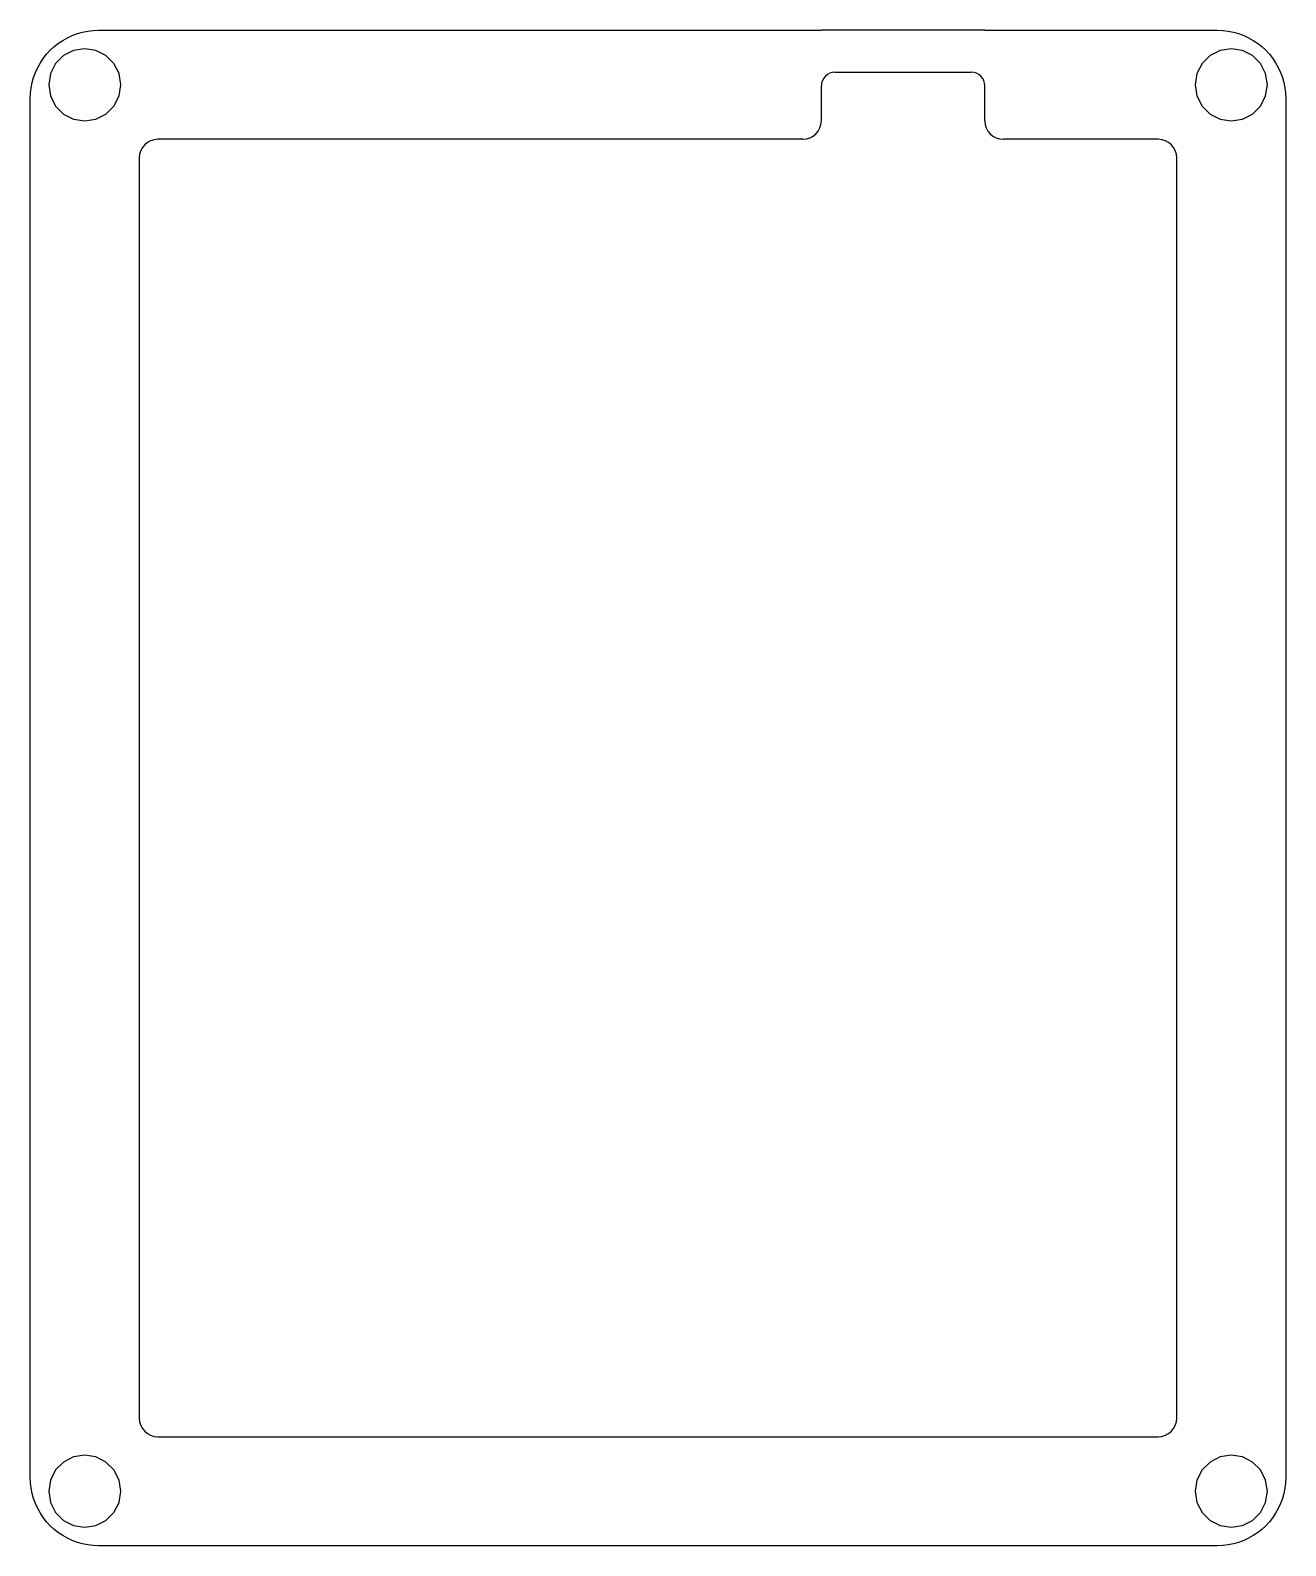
# Model space of a CAD drawing. Extents: x 0 to 92, y 0 to 111.
import ezdxf

# ---------------------------------------------------------------- set-up
doc = ezdxf.new("R2010")
doc.units = 0
doc.header["$MEASUREMENT"] = 0

msp = doc.modelspace()

# ---------------------------------------------------------------- linework, layer by layer
at = {"color": 0}
for p, q in [((3.9274, 111.205), (4.3119, 111.282)), ((4.3119, 111.282), (4.70186, 111.327)), ((4.70186, 111.327), (5.0946, 111.344)), ((5.0946, 111.344), (58.1932, 111.343)), ((70.1947, 111.343), (87.2959, 111.343)), ((87.2959, 111.343), (87.6875, 111.327)), ((87.6875, 111.327), (88.0773, 111.282)), ((88.0773, 111.282), (88.4633, 111.205)), ((1.55856, 109.879), (1.84657, 110.147)), ((1.84657, 110.147), (2.15525, 110.389)), ((2.15525, 110.389), (2.48185, 110.607)), ((2.48185, 110.607), (2.82498, 110.798)), ((2.82498, 110.798), (3.18051, 110.962)), ((3.18051, 110.962), (3.54845, 111.099)), ((3.54845, 111.099), (3.9274, 111.205)), ((88.4633, 111.205), (88.8407, 111.099)), ((88.8407, 111.099), (89.2087, 110.962)), ((89.2087, 110.962), (89.5643, 110.798)), ((89.5643, 110.798), (89.9072, 110.607)), ((89.9072, 110.607), (90.2339, 110.389)), ((90.2339, 110.389), (90.5425, 110.147)), ((90.5425, 110.147), (90.8308, 109.879)), ((0.830957, 108.956), (1.04869, 109.282)), ((1.04869, 109.282), (1.29122, 109.591)), ((1.29122, 109.591), (1.55856, 109.879)), ((2.53697, 109.486), (1.9513, 108.901)), ((3.27422, 109.864), (2.53697, 109.486)), ((4.09416, 109.994), (3.27422, 109.864)), ((4.91271, 109.864), (4.09416, 109.994)), ((5.65132, 109.486), (4.91271, 109.864)), ((6.23838, 108.901), (5.65132, 109.486)), ((86.7378, 109.486), (86.1522, 108.901)), ((87.4765, 109.864), (86.7378, 109.486)), ((88.2964, 109.994), (87.4765, 109.864)), ((89.1134, 109.864), (88.2964, 109.994)), ((89.8521, 109.486), (89.1134, 109.864)), ((90.4392, 108.901), (89.8521, 109.486)), ((90.8308, 109.879), (91.0978, 109.591)), ((91.0978, 109.591), (91.3405, 109.282)), ((91.3405, 109.282), (91.5582, 108.956)), ((0.338998, 107.889), (0.475424, 108.257)), ((0.475424, 108.257), (0.63941, 108.613)), ((0.63941, 108.613), (0.830957, 108.956)), ((1.57372, 108.163), (1.44418, 107.344)), ((1.9513, 108.901), (1.57372, 108.163)), ((6.61458, 108.163), (6.23838, 108.901)), ((6.74412, 107.344), (6.61458, 108.163)), ((85.7747, 108.163), (85.6449, 107.344)), ((86.1522, 108.901), (85.7747, 108.163)), ((90.8156, 108.163), (90.4392, 108.901)), ((90.9465, 107.344), (90.8156, 108.163)), ((91.5582, 108.956), (91.7512, 108.613)), ((91.7512, 108.613), (91.9152, 108.257)), ((91.9152, 108.257), (92.0503, 107.889)), ((0.110243, 106.736), (0.155718, 107.126)), ((0.155718, 107.126), (0.232888, 107.51)), ((0.232888, 107.51), (0.338998, 107.889)), ((1.44418, 107.344), (1.57372, 106.525)), ((6.61458, 106.525), (6.74412, 107.344)), ((85.6449, 107.344), (85.7747, 106.525)), ((90.8156, 106.525), (90.9465, 107.344)), ((92.0503, 107.889), (92.1561, 107.51)), ((92.1561, 107.51), (92.2334, 107.126)), ((92.2334, 107.126), (92.2803, 106.736)), ((0.093707, 5.09323), (0.095085, 106.343)), ((0.095085, 106.343), (0.110243, 106.736)), ((1.57372, 106.525), (1.9513, 105.786)), ((1.9513, 105.786), (2.53697, 105.199)), ((5.65132, 105.199), (6.23838, 105.786)), ((6.23838, 105.786), (6.61458, 106.525)), ((85.7747, 106.525), (86.1522, 105.786)), ((86.1522, 105.786), (86.7378, 105.199)), ((89.8521, 105.199), (90.4392, 105.786)), ((90.4392, 105.786), (90.8156, 106.525)), ((92.2803, 106.736), (92.2955, 106.343)), ((92.2955, 106.343), (92.2955, 5.09185)), ((2.53697, 105.199), (3.27422, 104.823)), ((3.27422, 104.823), (4.09416, 104.694)), ((4.09416, 104.694), (4.91271, 104.823)), ((4.91271, 104.823), (5.65132, 105.199)), ((86.7378, 105.199), (87.4765, 104.823)), ((87.4765, 104.823), (88.2964, 104.694)), ((88.2964, 104.694), (89.1134, 104.823)), ((89.1134, 104.823), (89.8521, 105.199)), ((56.8282, 103.343), (9.45959, 103.343)), ((82.9309, 103.343), (71.5597, 103.343)), ((8.09459, 101.978), (8.09459, 9.45684)), ((84.2959, 9.45684), (84.2959, 101.978)), ((9.45959, 8.09184), (82.9309, 8.09184)), ((4.09416, 6.74275), (3.27422, 6.61321)), ((4.91271, 6.61321), (4.09416, 6.74275)), ((88.2964, 6.74275), (87.4765, 6.61321)), ((89.1134, 6.61321), (88.2964, 6.74275)), ((1.9513, 5.64995), (1.57372, 4.91134)), ((2.53697, 6.23563), (1.9513, 5.64995)), ((3.27422, 6.61321), (2.53697, 6.23563)), ((5.65132, 6.23563), (4.91271, 6.61321)), ((6.23838, 5.64995), (5.65132, 6.23563)), ((6.61458, 4.91134), (6.23838, 5.64995)), ((86.1522, 5.64995), (85.7747, 4.91134)), ((86.7378, 6.23563), (86.1522, 5.64995)), ((87.4765, 6.61321), (86.7378, 6.23563)), ((89.8521, 6.23563), (89.1134, 6.61321)), ((90.4392, 5.64995), (89.8521, 6.23563)), ((90.8156, 4.91134), (90.4392, 5.64995)), ((0.110243, 4.70048), (0.093707, 5.09323)), ((0.155718, 4.31052), (0.110243, 4.70048)), ((1.57372, 4.91134), (1.44418, 4.09141)), ((6.74412, 4.09141), (6.61458, 4.91134)), ((85.7747, 4.91134), (85.6449, 4.09141)), ((90.9465, 4.09141), (90.8156, 4.91134)), ((92.2803, 4.70048), (92.2334, 4.31052)), ((92.2955, 5.09185), (92.2803, 4.70048)), ((0.232888, 3.92465), (0.155718, 4.31052)), ((0.338998, 3.54707), (0.232888, 3.92465)), ((0.475424, 3.17913), (0.338998, 3.54707)), ((1.44418, 4.09141), (1.57372, 3.27422)), ((6.61458, 3.27422), (6.74412, 4.09141)), ((85.6449, 4.09141), (85.7747, 3.27422)), ((90.8156, 3.27422), (90.9465, 4.09141)), ((92.0503, 3.54707), (91.9152, 3.17913)), ((92.1561, 3.92465), (92.0503, 3.54707)), ((92.2334, 4.31052), (92.1561, 3.92465)), ((0.63941, 2.8236), (0.475424, 3.17913)), ((0.830957, 2.48047), (0.63941, 2.8236)), ((1.04869, 2.15387), (0.830957, 2.48047)), ((1.57372, 3.27422), (1.9513, 2.53559)), ((1.9513, 2.53559), (2.53697, 1.94855)), ((5.65132, 1.94855), (6.23838, 2.53559)), ((6.23838, 2.53559), (6.61458, 3.27422)), ((85.7747, 3.27422), (86.1522, 2.53559)), ((86.1522, 2.53559), (86.7378, 1.94855)), ((89.8521, 1.94855), (90.4392, 2.53559)), ((90.4392, 2.53559), (90.8156, 3.27422)), ((91.5582, 2.48047), (91.3405, 2.15387)), ((91.7512, 2.8236), (91.5582, 2.48047)), ((91.9152, 3.17913), (91.7512, 2.8236)), ((1.29122, 1.84519), (1.04869, 2.15387)), ((1.55856, 1.55718), (1.29122, 1.84519)), ((1.84657, 1.28984), (1.55856, 1.55718)), ((2.15525, 1.04731), (1.84657, 1.28984)), ((2.53697, 1.94855), (3.27422, 1.57234)), ((3.27422, 1.57234), (4.09416, 1.44143)), ((4.09416, 1.44143), (4.91271, 1.57234)), ((4.91271, 1.57234), (5.65132, 1.94855)), ((86.7378, 1.94855), (87.4765, 1.57234)), ((87.4765, 1.57234), (88.2964, 1.44143)), ((88.2964, 1.44143), (89.1134, 1.57234)), ((89.1134, 1.57234), (89.8521, 1.94855)), ((90.5425, 1.28984), (90.2339, 1.04731)), ((90.8308, 1.55718), (90.5425, 1.28984)), ((91.0978, 1.84519), (90.8308, 1.55718)), ((91.3405, 2.15387), (91.0978, 1.84519)), ((2.48185, 0.829578), (2.15525, 1.04731)), ((2.82498, 0.636655), (2.48185, 0.829578)), ((3.18051, 0.472666), (2.82498, 0.636655)), ((3.54845, 0.337619), (3.18051, 0.472666)), ((3.9274, 0.23151), (3.54845, 0.337619)), ((4.3119, 0.15434), (3.9274, 0.23151)), ((4.70186, 0.107487), (4.3119, 0.15434)), ((5.0946, 0.092329), (4.70186, 0.107487)), ((87.2945, 0.092329), (5.0946, 0.092329)), ((87.6875, 0.107487), (87.2945, 0.092329)), ((88.0773, 0.15434), (87.6875, 0.107487)), ((88.4633, 0.23151), (88.0773, 0.15434)), ((88.8407, 0.337619), (88.4633, 0.23151)), ((89.2087, 0.472666), (88.8407, 0.337619)), ((89.5643, 0.636655), (89.2087, 0.472666)), ((89.9072, 0.829578), (89.5643, 0.636655)), ((90.2339, 1.04731), (89.9072, 0.829578))]:
    msp.add_line(p, q, dxfattribs=at)
at = {"linetype": 'Continuous'}
for p, q in [((70.1947, 111.343), (58.1932, 111.343)), ((59.1932, 108.27), (69.1947, 108.27)), ((58.1932, 104.708), (58.1932, 107.27)), ((70.1947, 104.708), (70.1947, 107.27))]:
    msp.add_line(p, q, dxfattribs=at)
for centre, radius, start, end in [((59.1932, 107.27), 1, 90, 180), ((69.1947, 107.27), 1, 0, 90), ((56.8282, 104.708), 1.365, 270, 0), ((71.5597, 104.708), 1.365, 180, 270)]:
    msp.add_arc(centre, radius, start, end, dxfattribs=at)
at = {"color": 0}
for centre, start, end in [((9.45959, 101.978), 90, 180), ((82.9309, 101.978), 0, 90), ((9.45959, 9.45684), 180, 270), ((82.9309, 9.45684), 270, 0)]:
    msp.add_arc(centre, 1.365, start, end, dxfattribs=at)

doc.saveas('drawing.dxf')
